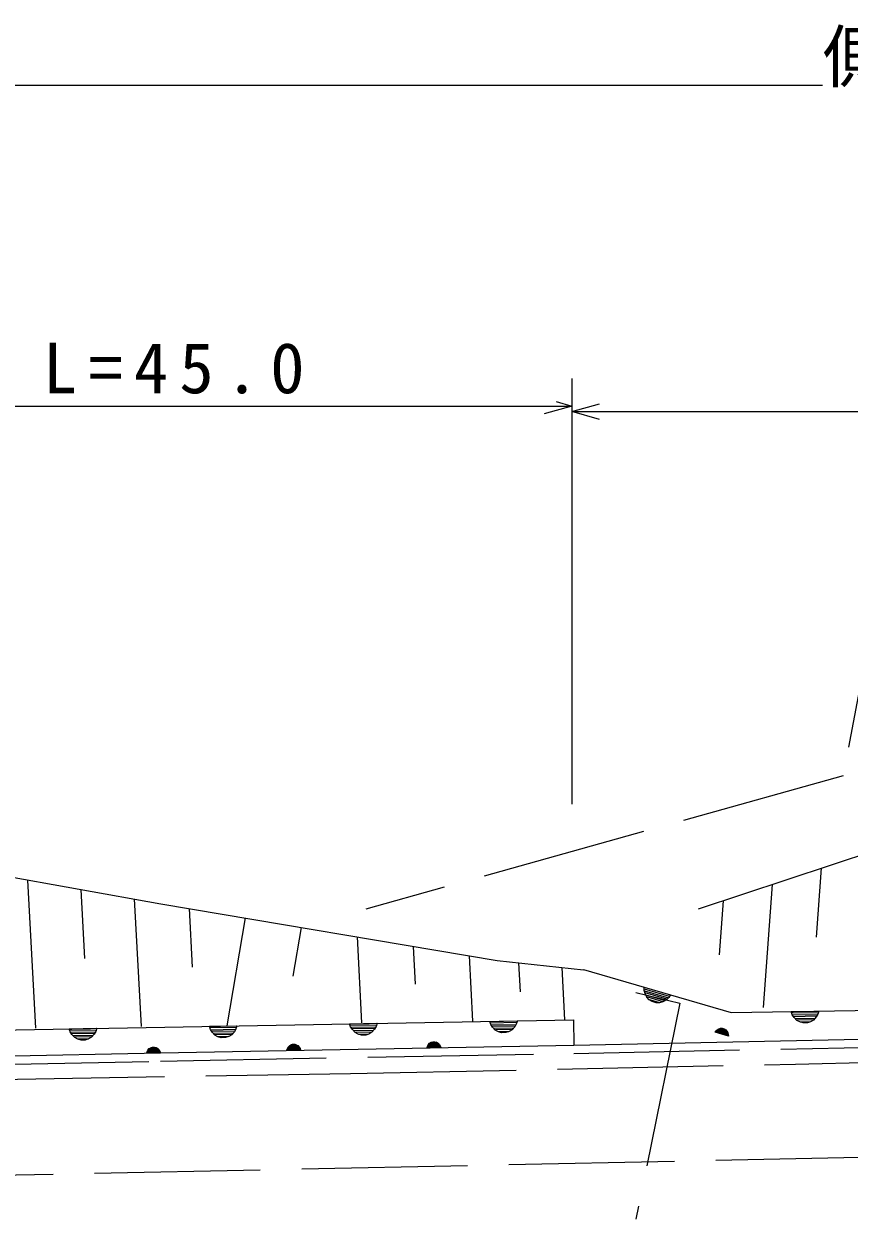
# Model space of a CAD drawing. Units: millimetres, scale not verified. Extents: x 360 to 640360, y 95650 to 455650.
# Drawn here: x 378328 to 408214, y 370309 to 413592 of the extents above; entities that cross this region are included whole.
import ezdxf

# ---------------------------------------------------------------- set-up
doc = ezdxf.new("R2010")
doc.units = ezdxf.units.MM
doc.header["$LTSCALE"] = 1000
doc.linetypes.add('DASHED', pattern=[7.5, 6, -1.5])
for name, color, linetype, lineweight in [('S-BGD', 1, 'Continuous', 13), ('S-BGD-HTXT', 6, 'Continuous', 13), ('S-BMK', 2, 'DASHED', 13)]:
    doc.layers.add(name, color=color, linetype=linetype, lineweight=lineweight)
doc.styles.add('ＭＳ ゴシック', font='')
doc.styles.get('ＭＳ ゴシック').set_extended_font_data('MS Gothic')

msp = doc.modelspace()

# ---------------------------------------------------------------- linework, layer by layer
at = {"layer": 'S-BGD'}
for p, q in [((398169, 399554), (399169, 399839)), ((399169, 399267), (398169, 399554)), ((402758, 381546), (409864, 383891)), ((402758, 381546), (409864, 383891)), ((375558, 383104), (383293, 381730)), ((375558, 383104), (383293, 381730)), ((407200, 383012), (407022, 380516)), ((407200, 383012), (407022, 380516)), ((378459, 382589), (378746, 377226)), ((378459, 382589), (378746, 377226)), ((380393, 382245), (380526, 379751)), ((380393, 382245), (380526, 379751)), ((405423, 382426), (405106, 377970)), ((405423, 382426), (405106, 377970)), ((382326, 381902), (382574, 377287)), ((382326, 381902), (382574, 377287)), ((403647, 381839), (403507, 379879)), ((403647, 381839), (403507, 379879)), ((383293, 381730), (395465, 379672)), ((383293, 381730), (395465, 379672)), ((384308, 381558), (384421, 379438)), ((384308, 381558), (384421, 379438)), ((386336, 381215), (385675, 377303)), ((386336, 381215), (385675, 377303)), ((388365, 380872), (388066, 379106)), ((388365, 380872), (388066, 379106)), ((390393, 380529), (390560, 377414)), ((390393, 380529), (390560, 377414)), ((392422, 380186), (392495, 378816)), ((392422, 380186), (392495, 378816)), ((394450, 379843), (394577, 377478)), ((394450, 379843), (394577, 377478)), ((395465, 379672), (398590, 379330)), ((395465, 379672), (398590, 379330)), ((396246, 379586), (396302, 378545)), ((396246, 379586), (396302, 378545)), ((397808, 379415), (397909, 377529)), ((397808, 379415), (397909, 377529)), ((398595, 379349), (403947, 377786)), ((398595, 379349), (403947, 377786)), ((400795, 378587), (400791, 378708)), ((400791, 378708), (401751, 378428)), ((400795, 378587), (400791, 378708)), ((400791, 378708), (401751, 378428)), ((400825, 378477), (400795, 378587)), ((400825, 378477), (400795, 378587)), ((401709, 378375), (400798, 378641)), ((401709, 378375), (400798, 378641)), ((400804, 378574), (401668, 378322)), ((400804, 378574), (401668, 378322)), ((401614, 378272), (400825, 378503)), ((401614, 378272), (400825, 378503)), ((400888, 378344), (400825, 378477)), ((400888, 378344), (400825, 378477)), ((400851, 378430), (401549, 378226)), ((400851, 378430), (401549, 378226)), ((400977, 378255), (400888, 378344)), ((400977, 378255), (400888, 378344)), ((401474, 378183), (400893, 378353)), ((401474, 378183), (400893, 378353)), ((401680, 378328), (401598, 378251)), ((401680, 378328), (401598, 378251)), ((401751, 378428), (401680, 378328)), ((401751, 378428), (401680, 378328)), ((401079, 378186), (400977, 378255)), ((401079, 378186), (400977, 378255)), ((400988, 378260), (401346, 378155)), ((400988, 378260), (401346, 378155)), ((401228, 378143), (401079, 378186)), ((401228, 378143), (401079, 378186)), ((401351, 378146), (401228, 378143)), ((401351, 378146), (401228, 378143)), ((401473, 378173), (401351, 378146)), ((401473, 378173), (401351, 378146)), ((401598, 378251), (401473, 378173)), ((401598, 378251), (401473, 378173)), ((403947, 377786), (430652, 378267)), ((403947, 377786), (430652, 378267)), ((362697, 376899), (398238, 377524)), ((362697, 376899), (398238, 377524)), ((395199, 377470), (396199, 377488)), ((395199, 377470), (396199, 377488)), ((395239, 377356), (395199, 377470)), ((395239, 377356), (395199, 377470)), ((396199, 377488), (396161, 377372)), ((396199, 377488), (396161, 377372)), ((398238, 377524), (398239, 376612)), ((398238, 377524), (398239, 376612)), ((406117, 377825), (407117, 377843)), ((406117, 377825), (407117, 377843)), ((406157, 377711), (406117, 377825)), ((406157, 377711), (406117, 377825)), ((407093, 377780), (406143, 377763)), ((407093, 377780), (406143, 377763)), ((406219, 377614), (406157, 377711)), ((406219, 377614), (406157, 377711)), ((406169, 377701), (407069, 377717)), ((406169, 377701), (407069, 377717)), ((407033, 377654), (406211, 377639)), ((407033, 377654), (406211, 377639)), ((406318, 377506), (406219, 377614)), ((406318, 377506), (406219, 377614)), ((406257, 377578), (406984, 377591)), ((406257, 377578), (406984, 377591)), ((406429, 377448), (406318, 377506)), ((406429, 377448), (406318, 377506)), ((406925, 377527), (406320, 377516)), ((406925, 377527), (406320, 377516)), ((406547, 377413), (406429, 377448)), ((406547, 377413), (406429, 377448)), ((406439, 377456), (406811, 377463)), ((406439, 377456), (406811, 377463)), ((406819, 377455), (406702, 377416)), ((406819, 377455), (406702, 377416)), ((406928, 377517), (406819, 377455)), ((406928, 377517), (406819, 377455)), ((407023, 377629), (406928, 377517)), ((407023, 377629), (406928, 377517)), ((407079, 377728), (407023, 377629)), ((407079, 377728), (407023, 377629)), ((407117, 377843), (407079, 377728)), ((407117, 377843), (407079, 377728)), ((379968, 377203), (380967, 377220)), ((379968, 377203), (380967, 377220)), ((380007, 377088), (379968, 377203)), ((380007, 377088), (379968, 377203)), ((380944, 377157), (379994, 377140)), ((380944, 377157), (379994, 377140)), ((380069, 376992), (380007, 377088)), ((380069, 376992), (380007, 377088)), ((380020, 377078), (380920, 377094)), ((380020, 377078), (380920, 377094)), ((380883, 377031), (380061, 377017)), ((380883, 377031), (380061, 377017)), ((380874, 377006), (380778, 376894)), ((380874, 377006), (380778, 376894)), ((380929, 377104), (380874, 377006)), ((380929, 377104), (380874, 377006)), ((380967, 377220), (380929, 377104)), ((380967, 377220), (380929, 377104)), ((385045, 377292), (386045, 377309)), ((385045, 377292), (386045, 377309)), ((385084, 377177), (385045, 377292)), ((385084, 377177), (385045, 377292)), ((386021, 377246), (385071, 377230)), ((386021, 377246), (385071, 377230)), ((385146, 377081), (385084, 377177)), ((385146, 377081), (385084, 377177)), ((385097, 377168), (385997, 377183)), ((385097, 377168), (385997, 377183)), ((385960, 377120), (385138, 377106)), ((385960, 377120), (385138, 377106)), ((385245, 376973), (385146, 377081)), ((385245, 376973), (385146, 377081)), ((385184, 377044), (385912, 377057)), ((385184, 377044), (385912, 377057)), ((385951, 377095), (385855, 376983)), ((385951, 377095), (385855, 376983)), ((386007, 377194), (385951, 377095)), ((386007, 377194), (385951, 377095)), ((386045, 377309), (386007, 377194)), ((386045, 377309), (386007, 377194)), ((390122, 377381), (391122, 377399)), ((390122, 377381), (391122, 377399)), ((390162, 377267), (390122, 377381)), ((390162, 377267), (390122, 377381)), ((391098, 377336), (390148, 377319)), ((391098, 377336), (390148, 377319)), ((390223, 377170), (390162, 377267)), ((390223, 377170), (390162, 377267)), ((390174, 377257), (391074, 377273)), ((390174, 377257), (391074, 377273)), ((391038, 377210), (390215, 377195)), ((391038, 377210), (390215, 377195)), ((390323, 377062), (390223, 377170)), ((390323, 377062), (390223, 377170)), ((390261, 377133), (390989, 377146)), ((390261, 377133), (390989, 377146)), ((390434, 377004), (390323, 377062)), ((390434, 377004), (390323, 377062)), ((390930, 377083), (390325, 377072)), ((390930, 377083), (390325, 377072)), ((390552, 376969), (390434, 377004)), ((390552, 376969), (390434, 377004)), ((390444, 377012), (390816, 377018)), ((390444, 377012), (390816, 377018)), ((390824, 377011), (390707, 376971)), ((390824, 377011), (390707, 376971)), ((390933, 377073), (390824, 377011)), ((390933, 377073), (390824, 377011)), ((391028, 377184), (390933, 377073)), ((391028, 377184), (390933, 377073)), ((391084, 377283), (391028, 377184)), ((391084, 377283), (391028, 377184)), ((391122, 377399), (391084, 377283)), ((391122, 377399), (391084, 377283)), ((396175, 377425), (395225, 377408)), ((396175, 377425), (395225, 377408)), ((395301, 377260), (395239, 377356)), ((395301, 377260), (395239, 377356)), ((395252, 377346), (396151, 377362)), ((395252, 377346), (396151, 377362)), ((396115, 377299), (395293, 377284)), ((396115, 377299), (395293, 377284)), ((395400, 377151), (395301, 377260)), ((395400, 377151), (395301, 377260)), ((395339, 377223), (396066, 377235)), ((395339, 377223), (396066, 377235)), ((395511, 377093), (395400, 377151)), ((395511, 377093), (395400, 377151)), ((396007, 377172), (395402, 377161)), ((396007, 377172), (395402, 377161)), ((395629, 377058), (395511, 377093)), ((395629, 377058), (395511, 377093)), ((395521, 377101), (395893, 377107)), ((395521, 377101), (395893, 377107)), ((395784, 377061), (395629, 377058)), ((395784, 377061), (395629, 377058)), ((395901, 377100), (395784, 377061)), ((395901, 377100), (395784, 377061)), ((396010, 377162), (395901, 377100)), ((396010, 377162), (395901, 377100)), ((396105, 377274), (396010, 377162)), ((396105, 377274), (396010, 377162)), ((396161, 377372), (396105, 377274)), ((396161, 377372), (396105, 377274)), ((403360, 377077), (403395, 377126)), ((403360, 377077), (403395, 377126)), ((403840, 376938), (403360, 377077)), ((403840, 376938), (403360, 377077)), ((403380, 377103), (403837, 376972)), ((403380, 377103), (403837, 376972)), ((403395, 377126), (403436, 377165)), ((403395, 377126), (403436, 377165)), ((403833, 377005), (403401, 377130)), ((403833, 377005), (403401, 377130)), ((403428, 377155), (403823, 377041)), ((403428, 377155), (403823, 377041)), ((403436, 377165), (403498, 377205)), ((403436, 377165), (403498, 377205)), ((403810, 377077), (403460, 377178)), ((403810, 377077), (403460, 377178)), ((403498, 377205), (403559, 377218)), ((403498, 377205), (403559, 377218)), ((403498, 377200), (403788, 377116)), ((403498, 377200), (403788, 377116)), ((403559, 377218), (403621, 377220)), ((403559, 377218), (403621, 377220)), ((403741, 377162), (403562, 377214)), ((403741, 377162), (403562, 377214)), ((403621, 377220), (403695, 377198)), ((403621, 377220), (403695, 377198)), ((403695, 377198), (403746, 377164)), ((403695, 377198), (403746, 377164)), ((403746, 377164), (403791, 377120)), ((403746, 377164), (403791, 377120)), ((403791, 377120), (403823, 377054)), ((403791, 377120), (403823, 377054)), ((403823, 377054), (403838, 376999)), ((403823, 377054), (403838, 376999)), ((403838, 376999), (403840, 376938)), ((403838, 376999), (403840, 376938)), ((406702, 377416), (406547, 377413)), ((406702, 377416), (406547, 377413)), ((380168, 376883), (380069, 376992)), ((380168, 376883), (380069, 376992)), ((380107, 376955), (380834, 376968)), ((380107, 376955), (380834, 376968)), ((380279, 376825), (380168, 376883)), ((380279, 376825), (380168, 376883)), ((380775, 376904), (380171, 376894)), ((380775, 376904), (380171, 376894)), ((380397, 376790), (380279, 376825)), ((380397, 376790), (380279, 376825)), ((380289, 376833), (380662, 376840)), ((380289, 376833), (380662, 376840)), ((380552, 376793), (380397, 376790)), ((380552, 376793), (380397, 376790)), ((380669, 376832), (380552, 376793)), ((380669, 376832), (380552, 376793)), ((380778, 376894), (380669, 376832)), ((380778, 376894), (380669, 376832)), ((383275, 376331), (398239, 376612)), ((385356, 376915), (385245, 376973)), ((385356, 376915), (385245, 376973)), ((385853, 376993), (385248, 376983)), ((385853, 376993), (385248, 376983)), ((385475, 376879), (385356, 376915)), ((385475, 376879), (385356, 376915)), ((385366, 376922), (385739, 376929)), ((385366, 376922), (385739, 376929)), ((385630, 376882), (385475, 376879)), ((385630, 376882), (385475, 376879)), ((385746, 376922), (385630, 376882)), ((385746, 376922), (385630, 376882)), ((385855, 376983), (385746, 376922)), ((385855, 376983), (385746, 376922)), ((387897, 376533), (387944, 376589)), ((387897, 376533), (387944, 376589)), ((387944, 376589), (387999, 376620)), ((387944, 376589), (387999, 376620)), ((387946, 376584), (388248, 376590)), ((387946, 376584), (388248, 376590)), ((387999, 376620), (388057, 376640)), ((387999, 376620), (388057, 376640)), ((388189, 376620), (388003, 376616)), ((388189, 376620), (388003, 376616)), ((388057, 376640), (388135, 376641)), ((388057, 376640), (388135, 376641)), ((388135, 376641), (388194, 376624)), ((388135, 376641), (388194, 376624)), ((388194, 376624), (388249, 376595)), ((388194, 376624), (388249, 376595)), ((388249, 376595), (388299, 376540)), ((388249, 376595), (388299, 376540)), ((390707, 376971), (390552, 376969)), ((390707, 376971), (390552, 376969)), ((392927, 376517), (392946, 376575)), ((392927, 376517), (392946, 376575)), ((392946, 376575), (392974, 376624)), ((392946, 376575), (392974, 376624)), ((393401, 376588), (392951, 376580)), ((393401, 376588), (392951, 376580)), ((392969, 376612), (393380, 376619)), ((392969, 376612), (393380, 376619)), ((392974, 376624), (393022, 376680)), ((392974, 376624), (393022, 376680)), ((393357, 376650), (392994, 376643)), ((393357, 376650), (392994, 376643)), ((393022, 376680), (393076, 376711)), ((393022, 376680), (393076, 376711)), ((393023, 376675), (393325, 376681)), ((393023, 376675), (393325, 376681)), ((393076, 376711), (393135, 376731)), ((393076, 376711), (393135, 376731)), ((393266, 376711), (393080, 376707)), ((393266, 376711), (393080, 376707)), ((393135, 376731), (393212, 376732)), ((393135, 376731), (393212, 376732)), ((393212, 376732), (393271, 376715)), ((393212, 376732), (393271, 376715)), ((393271, 376715), (393327, 376686)), ((393271, 376715), (393327, 376686)), ((393327, 376686), (393376, 376631)), ((393327, 376686), (393376, 376631)), ((393376, 376631), (393407, 376583)), ((393376, 376631), (393407, 376583)), ((393407, 376583), (393427, 376526)), ((393407, 376583), (393427, 376526)), ((398239, 376612), (414893, 376948)), ((361849, 375896), (383275, 376331)), ((382775, 376321), (382794, 376379)), ((382775, 376321), (382794, 376379)), ((383275, 376331), (382775, 376321)), ((383275, 376331), (382775, 376321)), ((382787, 376353), (383262, 376362)), ((382787, 376353), (383262, 376362)), ((382794, 376379), (382822, 376428)), ((382794, 376379), (382822, 376428)), ((383249, 376393), (382799, 376384)), ((383249, 376393), (382799, 376384)), ((382817, 376416), (383228, 376424)), ((382817, 376416), (383228, 376424)), ((382822, 376428), (382869, 376484)), ((382822, 376428), (382869, 376484)), ((383205, 376455), (382841, 376448)), ((383205, 376455), (382841, 376448)), ((382869, 376484), (382924, 376515)), ((382869, 376484), (382924, 376515)), ((382871, 376479), (383173, 376486)), ((382871, 376479), (383173, 376486)), ((382924, 376515), (382982, 376535)), ((382924, 376515), (382982, 376535)), ((383114, 376516), (382928, 376512)), ((383114, 376516), (382928, 376512)), ((382982, 376535), (383060, 376537)), ((382982, 376535), (383060, 376537)), ((383060, 376537), (383119, 376520)), ((383060, 376537), (383119, 376520)), ((383119, 376520), (383174, 376491)), ((383119, 376520), (383174, 376491)), ((383174, 376491), (383224, 376437)), ((383174, 376491), (383224, 376437)), ((383224, 376437), (383255, 376389)), ((383224, 376437), (383255, 376389)), ((383255, 376389), (383275, 376331)), ((383255, 376389), (383275, 376331)), ((387850, 376426), (387869, 376484)), ((387850, 376426), (387869, 376484)), ((388350, 376435), (387850, 376426)), ((388350, 376435), (387850, 376426)), ((387862, 376458), (388337, 376466)), ((387862, 376458), (388337, 376466)), ((387869, 376484), (387897, 376533)), ((387869, 376484), (387897, 376533)), ((388324, 376497), (387874, 376489)), ((388324, 376497), (387874, 376489)), ((387892, 376521), (388303, 376528)), ((387892, 376521), (388303, 376528)), ((388280, 376559), (387916, 376552)), ((388280, 376559), (387916, 376552)), ((388299, 376540), (388330, 376492)), ((388299, 376540), (388330, 376492)), ((388330, 376492), (388350, 376435)), ((388330, 376492), (388350, 376435)), ((393427, 376526), (392927, 376517)), ((393427, 376526), (392927, 376517)), ((392939, 376549), (393414, 376557)), ((392939, 376549), (393414, 376557))]:
    msp.add_line(p, q, dxfattribs=at)
at = {"layer": 'S-BGD', "linetype": 'DASHED'}
for p, q in [((409301, 393297), (407994, 386363)), ((407994, 386363), (390716, 381533)), ((400492, 378520), (402083, 378123)), ((402083, 378123), (400492, 370309)), ((398245, 376312), (414898, 376648)), ((383281, 376031), (398245, 376312)), ((406268, 375924), (418914, 376215)), ((361856, 375596), (383281, 376031)), ((390159, 375578), (406268, 375924)), ((369918, 375248), (390159, 375578))]:
    msp.add_line(p, q, dxfattribs=at)
at = {"layer": 'S-BGD-HTXT'}
for p, q in [((283341, 411374), (407256, 411374)), ((398169, 400752), (398169, 385338)), ((356969, 399752), (398169, 399752)), ((398169, 399752), (397169, 399467)), ((397604, 399914), (398169, 399752)), ((398169, 399554), (504071, 399554))]:
    msp.add_line(p, q, dxfattribs=at)
at = {"layer": 'S-BMK'}
msp.add_line((335901, 371032), (535587, 375207), dxfattribs=at)

# ---------------------------------------------------------------- texts
at = {"layer": 'S-BGD-HTXT', "char_height": 1833, "attachment_point": 7, "style": 'ＭＳ ゴシック'}
for s, insert in [('\\T1.16;側溝\u3000L=250.0', (407256, 411287)), ('\\T1.32;L=45.0', (379018, 400187))]:
    msp.add_mtext(s, dxfattribs=dict(at, insert=insert))

doc.saveas('drawing.dxf')
